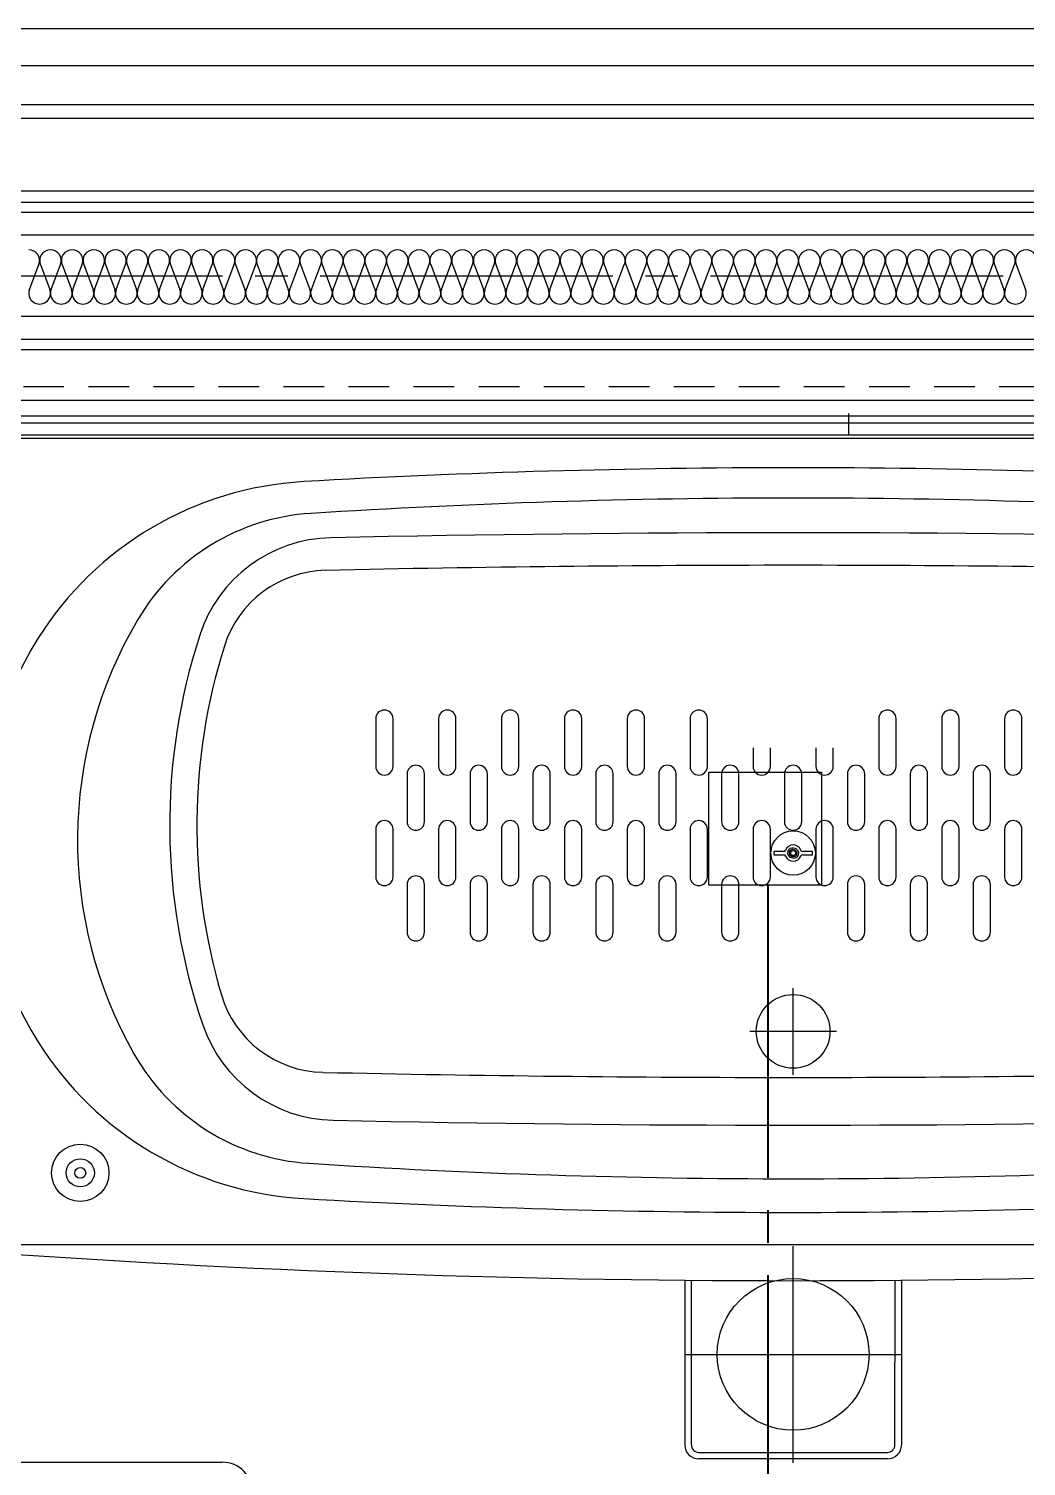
# Model space of a CAD drawing. Header units: millimetres. Extents: x 8300 to 125598, y -10383 to 40000.
# Drawn here: x 42380 to 43300, y 18852 to 20178 of the extents above; entities that cross this region are included whole.
import ezdxf

# ---------------------------------------------------------------- set-up
doc = ezdxf.new("R2010")
doc.units = ezdxf.units.MM
doc.header["$LTSCALE"] = 300
doc.linetypes.add('CADEWA_LINE5', pattern=[1.2, 0.9, -0.1, 0.1, -0.1])
doc.linetypes.add('DASH-S', pattern=[0.2, 0.125, -0.075])
doc.layers.add('E配T_その他－１', color=7, linetype='CONTINUOUS')
doc.layers.add('K建0_壁', color=7, linetype='CONTINUOUS')

# ---------------------------------------------------------------- blocks, each defined once
blk = doc.blocks.new('ZGroup227', base_point=(43059.1, 19440))
at = {"layer": 'E配T_その他－１', "color": 6, "linetype": 'Continuous', "lineweight": 30}
for p, q in [((43007.1, 19492), (43111.1, 19492)), ((43007.1, 19388), (43007.1, 19492)), ((43111.1, 19492), (43111.1, 19388)), ((43111.1, 19388), (43007.1, 19388))]:
    blk.add_line(p, q, dxfattribs=at)
blk = doc.blocks.new('ZGroup326', base_point=(43575.7, 19067.5))
at = {"layer": 'E配T_その他－１', "color": 1, "linetype": 'CADEWA_LINE5', "lineweight": 40}
for p, q in [((43061.8, 19388), (43061.8, 18807)), ((43121.8, 18747), (44089.7, 18747))]:
    blk.add_line(p, q, dxfattribs=at)
blk.add_arc((43121.8, 18807), 60, 180, 270, dxfattribs=at)

msp = doc.modelspace()

# ---------------------------------------------------------------- linework, layer by layer
at = {"layer": 'K建0_壁', "color": 250, "linetype": 'Continuous', "lineweight": -3}
for p, q in [((41832, 20108), (44054, 20108)), ((41832, 20095.5), (44066.5, 20095.5)), ((41832, 20028.5), (44133.5, 20028.5)), ((44158.5, 20008.5), (41841.5, 20008.5)), ((44137.5, 19987.5), (41862.5, 19987.5)), ((42380.7, 19937.5), (42389.3, 19960.4)), ((42390.7, 19960.4), (42399.3, 19937.5)), ((42400.7, 19937.5), (42409.3, 19960.4)), ((42410.7, 19960.4), (42419.3, 19937.5)), ((42420.7, 19937.5), (42429.3, 19960.4)), ((42430.7, 19960.4), (42439.3, 19937.5)), ((42440.7, 19937.5), (42449.3, 19960.4)), ((42450.7, 19960.4), (42459.3, 19937.5)), ((42460.7, 19937.5), (42469.3, 19960.4)), ((42470.7, 19960.4), (42479.3, 19937.5)), ((42480.7, 19937.5), (42489.3, 19960.4)), ((42490.7, 19960.4), (42499.3, 19937.5)), ((42500.7, 19937.5), (42509.3, 19960.4)), ((42510.7, 19960.4), (42519.3, 19937.5)), ((42520.7, 19937.5), (42529.3, 19960.4)), ((42530.7, 19960.4), (42539.3, 19937.5)), ((42540.7, 19937.5), (42549.3, 19960.4)), ((42550.7, 19960.4), (42559.3, 19937.5)), ((42560.7, 19937.5), (42569.3, 19960.4)), ((42570.7, 19960.4), (42579.3, 19937.5)), ((42580.7, 19937.5), (42589.3, 19960.4)), ((42590.7, 19960.4), (42599.3, 19937.5)), ((42600.7, 19937.5), (42609.3, 19960.4)), ((42610.7, 19960.4), (42619.3, 19937.5)), ((42620.7, 19937.5), (42629.3, 19960.4)), ((42630.7, 19960.4), (42639.3, 19937.5)), ((42640.7, 19937.5), (42649.3, 19960.4)), ((42650.7, 19960.4), (42659.3, 19937.5)), ((42660.7, 19937.5), (42669.3, 19960.4)), ((42670.7, 19960.4), (42679.3, 19937.5)), ((42680.7, 19937.5), (42689.3, 19960.4)), ((42690.7, 19960.4), (42699.3, 19937.5)), ((42700.7, 19937.5), (42709.3, 19960.4)), ((42710.7, 19960.4), (42719.3, 19937.5)), ((42720.7, 19937.5), (42729.3, 19960.4)), ((42730.7, 19960.4), (42739.3, 19937.5)), ((42740.7, 19937.5), (42749.3, 19960.4)), ((42750.7, 19960.4), (42759.3, 19937.5)), ((42760.7, 19937.5), (42769.3, 19960.4)), ((42770.7, 19960.4), (42779.3, 19937.5)), ((42780.7, 19937.5), (42789.3, 19960.4)), ((42790.7, 19960.4), (42799.3, 19937.5)), ((42800.7, 19937.5), (42809.3, 19960.4)), ((42810.7, 19960.4), (42819.3, 19937.5)), ((42820.7, 19937.5), (42829.3, 19960.4)), ((42830.7, 19960.4), (42839.3, 19937.5)), ((42840.7, 19937.5), (42849.3, 19960.4)), ((42850.7, 19960.4), (42859.3, 19937.5)), ((42860.7, 19937.5), (42869.3, 19960.4)), ((42870.7, 19960.4), (42879.3, 19937.5)), ((42880.7, 19937.5), (42889.3, 19960.4)), ((42890.7, 19960.4), (42899.3, 19937.5)), ((42900.7, 19937.5), (42909.3, 19960.4)), ((42910.7, 19960.4), (42919.3, 19937.5)), ((42920.7, 19937.5), (42929.3, 19960.4)), ((42930.7, 19960.4), (42939.3, 19937.5)), ((42940.7, 19937.5), (42949.3, 19960.4)), ((42950.7, 19960.4), (42959.3, 19937.5)), ((42960.7, 19937.5), (42969.3, 19960.4)), ((42970.7, 19960.4), (42979.3, 19937.5)), ((42980.7, 19937.5), (42989.3, 19960.4)), ((42990.7, 19960.4), (42999.3, 19937.5)), ((43000.7, 19937.5), (43009.3, 19960.4)), ((43010.7, 19960.4), (43019.3, 19937.5)), ((43020.7, 19937.5), (43029.3, 19960.4)), ((43030.7, 19960.4), (43039.3, 19937.5)), ((43040.7, 19937.5), (43049.3, 19960.4)), ((43050.7, 19960.4), (43059.3, 19937.5)), ((43060.7, 19937.5), (43069.3, 19960.4)), ((43070.7, 19960.4), (43079.3, 19937.5)), ((43080.7, 19937.5), (43089.3, 19960.4)), ((43090.7, 19960.4), (43099.3, 19937.5)), ((43100.7, 19937.5), (43109.3, 19960.4)), ((43110.7, 19960.4), (43119.3, 19937.5)), ((43120.7, 19937.5), (43129.3, 19960.4)), ((43130.7, 19960.4), (43139.3, 19937.5)), ((43140.7, 19937.5), (43149.3, 19960.4)), ((43150.7, 19960.4), (43159.3, 19937.5)), ((43160.7, 19937.5), (43169.3, 19960.4)), ((43170.7, 19960.4), (43179.3, 19937.5)), ((43180.7, 19937.5), (43189.3, 19960.4)), ((43190.7, 19960.4), (43199.3, 19937.5)), ((43200.7, 19937.5), (43209.3, 19960.4)), ((43210.7, 19960.4), (43219.3, 19937.5)), ((43220.7, 19937.5), (43229.3, 19960.4)), ((43230.7, 19960.4), (43239.3, 19937.5)), ((43240.7, 19937.5), (43249.3, 19960.4)), ((43250.7, 19960.4), (43259.3, 19937.5)), ((43260.7, 19937.5), (43269.3, 19960.4)), ((43270.7, 19960.4), (43279.3, 19937.5)), ((43280.7, 19937.5), (43289.3, 19960.4)), ((43290.7, 19960.4), (43299.3, 19937.5)), ((44062.5, 19912.5), (41937.5, 19912.5)), ((41958.5, 19891.5), (44041.5, 19891.5)), ((43917, 19835), (42253, 19835)), ((43897.5, 19820.5), (42272.5, 19820.5)), ((42285.4, 19814.5), (43884.6, 19814.5)), ((43136.4, 19803), (43136.4, 19823)), ((43885, 19803), (42285, 19803)), ((43877, 19800), (42293, 19800)), ((42700, 19541.5), (42700, 19497.5)), ((42716, 19497.5), (42716, 19541.5)), ((42758, 19541.5), (42758, 19497.5)), ((42774, 19497.5), (42774, 19541.5)), ((42816, 19541.5), (42816, 19497.5)), ((42832, 19497.5), (42832, 19541.5)), ((42874, 19541.5), (42874, 19497.5)), ((42890, 19497.5), (42890, 19541.5)), ((42932, 19541.5), (42932, 19497.5)), ((42948, 19497.5), (42948, 19541.5)), ((42990, 19541.5), (42990, 19497.5)), ((43006, 19497.5), (43006, 19541.5)), ((43164, 19541.5), (43164, 19497.5)), ((43180, 19497.5), (43180, 19541.5)), ((43222, 19541.5), (43222, 19497.5)), ((43238, 19497.5), (43238, 19541.5)), ((43280, 19541.5), (43280, 19497.5)), ((43296, 19497.5), (43296, 19541.5)), ((43048, 19514.5), (43048, 19497.5)), ((43064, 19497.5), (43064, 19514.5)), ((43106, 19514.5), (43106, 19497.5)), ((43122, 19497.5), (43122, 19514.5)), ((42729, 19490.5), (42729, 19446.5)), ((42745, 19446.5), (42745, 19490.5)), ((42787, 19490.5), (42787, 19446.5)), ((42803, 19446.5), (42803, 19490.5)), ((42845, 19490.5), (42845, 19446.5)), ((42861, 19446.5), (42861, 19490.5)), ((42903, 19490.5), (42903, 19446.5)), ((42919, 19446.5), (42919, 19490.5)), ((42961, 19490.5), (42961, 19446.5)), ((42977, 19446.5), (42977, 19490.5)), ((43019, 19490.5), (43019, 19446.5)), ((43035, 19446.5), (43035, 19490.5)), ((43077, 19490.5), (43077, 19446.5)), ((43093, 19446.5), (43093, 19490.5)), ((43135, 19490.5), (43135, 19446.5)), ((43151, 19446.5), (43151, 19490.5)), ((43193, 19490.5), (43193, 19446.5)), ((43209, 19446.5), (43209, 19490.5)), ((43251, 19490.5), (43251, 19446.5)), ((43267, 19446.5), (43267, 19490.5)), ((42700, 19439.5), (42700, 19395.5)), ((42716, 19395.5), (42716, 19439.5)), ((42758, 19439.5), (42758, 19395.5)), ((42774, 19395.5), (42774, 19439.5)), ((42816, 19439.5), (42816, 19395.5)), ((42832, 19395.5), (42832, 19439.5)), ((42874, 19439.5), (42874, 19395.5)), ((42890, 19395.5), (42890, 19439.5)), ((42932, 19439.5), (42932, 19395.5)), ((42948, 19395.5), (42948, 19439.5)), ((42990, 19439.5), (42990, 19395.5)), ((43006, 19395.5), (43006, 19439.5)), ((43048, 19439.5), (43048, 19395.5)), ((43064, 19395.5), (43064, 19439.5)), ((43106, 19439.5), (43106, 19395.5)), ((43122, 19395.5), (43122, 19439.5)), ((43164, 19439.5), (43164, 19395.5)), ((43180, 19395.5), (43180, 19439.5)), ((43222, 19439.5), (43222, 19395.5)), ((43238, 19395.5), (43238, 19439.5)), ((43280, 19439.5), (43280, 19395.5)), ((43296, 19395.5), (43296, 19439.5)), ((43067.1, 19419), (43067.1, 19416)), ((43076.2, 19419), (43067.1, 19419)), ((43067.1, 19416), (43076.2, 19416)), ((43086.4, 19420.3), (43085.2, 19420.6)), ((43086.9, 19421.6), (43085.4, 19422)), ((43102.9, 19419), (43093.8, 19419)), ((43093.8, 19416), (43102.9, 19416)), ((43102.9, 19416), (43102.9, 19419)), ((43083.1, 19413.4), (43084.6, 19413)), ((43083.6, 19414.7), (43084.8, 19414.4)), ((42729, 19388.5), (42729, 19344.5)), ((42745, 19344.5), (42745, 19388.5)), ((42787, 19388.5), (42787, 19344.5)), ((42803, 19344.5), (42803, 19388.5)), ((42845, 19388.5), (42845, 19344.5)), ((42861, 19344.5), (42861, 19388.5)), ((42903, 19388.5), (42903, 19344.5)), ((42919, 19344.5), (42919, 19388.5)), ((42961, 19388.5), (42961, 19344.5)), ((42977, 19344.5), (42977, 19388.5)), ((43019, 19388.5), (43019, 19344.5)), ((43035, 19344.5), (43035, 19388.5)), ((43135, 19388.5), (43135, 19344.5)), ((43151, 19344.5), (43151, 19388.5)), ((43193, 19388.5), (43193, 19344.5)), ((43209, 19344.5), (43209, 19388.5)), ((43251, 19388.5), (43251, 19344.5)), ((43267, 19344.5), (43267, 19388.5)), ((43085, 19219), (43085, 19293)), ((43125, 19253), (43045, 19253)), ((43085, 19213), (43085, 19219)), ((43882, 19056), (42288, 19056)), ((43085, 18955), (43085, 19055)), ((42985.1, 19023.5), (42985.1, 18871.4)), ((42991, 19023.4), (42991.1, 18871.6)), ((42991, 19023.4), (42991.1, 18871.6)), ((43178.9, 18871.6), (43179, 19023.4)), ((43184.9, 19023.5), (43184.9, 18871.4)), ((42985, 18955), (43085, 18955)), ((43085, 18955), (43185, 18955)), ((43085, 18855), (43085, 18955)), ((42998.1, 18864.6), (43171.9, 18864.6)), ((43171.9, 18858.7), (42998.1, 18858.7)), ((42354.3, 18855.5), (42558.4, 18855.5))]:
    msp.add_line(p, q, dxfattribs=at)
at = {"layer": 'K建0_壁', "color": 250, "linetype": 'Continuous', "lineweight": -3, "ltscale": 0.3}
for p, q in [((41832, 20018), (44168, 20018)), ((41968, 19882), (44032, 19882))]:
    msp.add_line(p, q, dxfattribs=at)
at = {"layer": 'K建0_壁', "color": 250, "linetype": 'CADEWA_LINE5', "lineweight": -3}
msp.add_line((40488.8, 19950), (44168, 19950), dxfattribs=at)
at = {"layer": 'K建0_壁', "color": 250, "linetype": 'Continuous', "lineweight": -3}
msp.add_lwpolyline([(44006.8, 20178), (41880, 20178), (41880, 20144), (44006.8, 20144)], dxfattribs=at)
at = {"layer": 'K建0_壁', "color": 250, "linetype": 'DASH-S', "lineweight": -3}
msp.add_lwpolyline([(43930, 19848), (43930, 17758), (42195, 17758), (42195, 19848)], close=True, dxfattribs=at)
at = {"layer": 'K建0_壁', "color": 250, "linetype": 'Continuous', "lineweight": -3}
for centre, radius in [((43085, 19417.5), 20.5), ((43085, 19417.5), 2.28), ((43085, 19253), 34), ((42427.5, 19122.5), 26.5), ((42427.5, 19122.5), 13), ((42427.5, 19122.5), 5), ((43085, 18955), 70)]:
    msp.add_circle(centre, radius, dxfattribs=at)
for centre, radius, start, end in [((42380, 19964), 10, 339.2034, 90), ((42400, 19964), 10, 90, 200.7966), ((42400, 19964), 10, 339.2034, 90), ((42420, 19964), 10, 90, 200.7966), ((42420, 19964), 10, 339.2034, 90), ((42440, 19964), 10, 90, 200.7966), ((42440, 19964), 10, 339.2034, 90), ((42460, 19964), 10, 90, 200.7966), ((42460, 19964), 10, 339.2034, 90), ((42480, 19964), 10, 90, 200.7966), ((42480, 19964), 10, 339.2034, 90), ((42500, 19964), 10, 90, 200.7966), ((42500, 19964), 10, 339.2034, 90), ((42520, 19964), 10, 90, 200.7966), ((42520, 19964), 10, 339.2034, 90), ((42540, 19964), 10, 90, 200.7966), ((42540, 19964), 10, 339.2034, 90), ((42560, 19964), 10, 90, 200.7966), ((42560, 19964), 10, 339.2034, 90), ((42580, 19964), 10, 90, 200.7966), ((42580, 19964), 10, 339.2034, 90), ((42600, 19964), 10, 90, 200.7966), ((42600, 19964), 10, 339.2034, 90), ((42620, 19964), 10, 90, 200.7966), ((42620, 19964), 10, 339.2034, 90), ((42640, 19964), 10, 90, 200.7966), ((42640, 19964), 10, 339.2034, 90), ((42660, 19964), 10, 90, 200.7966), ((42660, 19964), 10, 339.2034, 90), ((42680, 19964), 10, 90, 200.7966), ((42680, 19964), 10, 339.2034, 90), ((42700, 19964), 10, 90, 200.7966), ((42700, 19964), 10, 339.2034, 90), ((42720, 19964), 10, 90, 200.7966), ((42720, 19964), 10, 339.2034, 90), ((42740, 19964), 10, 90, 200.7966), ((42740, 19964), 10, 339.2034, 90), ((42760, 19964), 10, 90, 200.7966), ((42760, 19964), 10, 339.2034, 90), ((42780, 19964), 10, 90, 200.7966), ((42780, 19964), 10, 339.2034, 90), ((42800, 19964), 10, 90, 200.7966), ((42800, 19964), 10, 339.2034, 90), ((42820, 19964), 10, 90, 200.7966), ((42820, 19964), 10, 339.2034, 90), ((42840, 19964), 10, 90, 200.7966), ((42840, 19964), 10, 339.2034, 90), ((42860, 19964), 10, 90, 200.7966), ((42860, 19964), 10, 339.2034, 90), ((42880, 19964), 10, 90, 200.7966), ((42880, 19964), 10, 339.2034, 90), ((42900, 19964), 10, 90, 200.7966), ((42900, 19964), 10, 339.2034, 90), ((42920, 19964), 10, 90, 200.7966), ((42920, 19964), 10, 339.2034, 90), ((42940, 19964), 10, 90, 200.7966), ((42940, 19964), 10, 339.2034, 90), ((42960, 19964), 10, 90, 200.7966), ((42960, 19964), 10, 339.2034, 90), ((42980, 19964), 10, 90, 200.7966), ((42980, 19964), 10, 339.2034, 90), ((43000, 19964), 10, 90, 200.7966), ((43000, 19964), 10, 339.2034, 90), ((43020, 19964), 10, 90, 200.7966), ((43020, 19964), 10, 339.2034, 90), ((43040, 19964), 10, 90, 200.7966), ((43040, 19964), 10, 339.2034, 90), ((43060, 19964), 10, 90, 200.7966), ((43060, 19964), 10, 339.2034, 90), ((43080, 19964), 10, 90, 200.7966), ((43080, 19964), 10, 339.2034, 90), ((43100, 19964), 10, 90, 200.7966), ((43100, 19964), 10, 339.2034, 90), ((43120, 19964), 10, 90, 200.7966), ((43120, 19964), 10, 339.2034, 90), ((43140, 19964), 10, 90, 200.7966), ((43140, 19964), 10, 339.2034, 90), ((43160, 19964), 10, 90, 200.7966), ((43160, 19964), 10, 339.2034, 90), ((43180, 19964), 10, 90, 200.7966), ((43180, 19964), 10, 339.2034, 90), ((43200, 19964), 10, 90, 200.7966), ((43200, 19964), 10, 339.2034, 90), ((43220, 19964), 10, 90, 200.7966), ((43220, 19964), 10, 339.2034, 90), ((43240, 19964), 10, 90, 200.7966), ((43240, 19964), 10, 339.2034, 90), ((43260, 19964), 10, 90, 200.7966), ((43260, 19964), 10, 339.2034, 90), ((43280, 19964), 10, 90, 200.7966), ((43280, 19964), 10, 339.2034, 90), ((43300, 19964), 10, 90, 200.7966), ((43300, 19964), 10, 339.2034, 90), ((42390, 19934), 10, 159.2034, 20.7966), ((42410, 19934), 10, 159.2034, 20.7966), ((42430, 19934), 10, 159.2034, 20.7966), ((42450, 19934), 10, 159.2034, 20.7966), ((42470, 19934), 10, 159.2034, 20.7966), ((42490, 19934), 10, 159.2034, 20.7966), ((42510, 19934), 10, 159.2034, 20.7966), ((42530, 19934), 10, 159.2034, 20.7966), ((42550, 19934), 10, 159.2034, 20.7966), ((42570, 19934), 10, 159.2034, 20.7966), ((42590, 19934), 10, 159.2034, 20.7966), ((42610, 19934), 10, 159.2034, 20.7966), ((42630, 19934), 10, 159.2034, 20.7966), ((42650, 19934), 10, 159.2034, 20.7966), ((42670, 19934), 10, 159.2034, 20.7966), ((42690, 19934), 10, 159.2034, 20.7966), ((42710, 19934), 10, 159.2034, 20.7966), ((42730, 19934), 10, 159.2034, 20.7966), ((42750, 19934), 10, 159.2034, 20.7966), ((42770, 19934), 10, 159.2034, 20.7966), ((42790, 19934), 10, 159.2034, 20.7966), ((42810, 19934), 10, 159.2034, 20.7966), ((42830, 19934), 10, 159.2034, 20.7966), ((42850, 19934), 10, 159.2034, 20.7966), ((42870, 19934), 10, 159.2034, 20.7966), ((42890, 19934), 10, 159.2034, 20.7966), ((42910, 19934), 10, 159.2034, 20.7966), ((42930, 19934), 10, 159.2034, 20.7966), ((42950, 19934), 10, 159.2034, 20.7966), ((42970, 19934), 10, 159.2034, 20.7966), ((42990, 19934), 10, 159.2034, 20.7966), ((43010, 19934), 10, 159.2034, 20.7966), ((43030, 19934), 10, 159.2034, 20.7966), ((43050, 19934), 10, 159.2034, 20.7966), ((43070, 19934), 10, 159.2034, 20.7966), ((43090, 19934), 10, 159.2034, 20.7966), ((43110, 19934), 10, 159.2034, 20.7966), ((43130, 19934), 10, 159.2034, 20.7966), ((43150, 19934), 10, 159.2034, 20.7966), ((43170, 19934), 10, 159.2034, 20.7966), ((43190, 19934), 10, 159.2034, 20.7966), ((43210, 19934), 10, 159.2034, 20.7966), ((43230, 19934), 10, 159.2034, 20.7966), ((43250, 19934), 10, 159.2034, 20.7966), ((43270, 19934), 10, 159.2034, 20.7966), ((43290, 19934), 10, 159.2034, 20.7966), ((43085, 11773), 8000, 86.76551, 93.23449), ((42651.1, 19450.7), 310, 93.2345, 147.9105), ((43085, 12745), 7000, 86.35605, 93.64395), ((42652.8, 19531.3), 200, 93.644, 149.4187), ((42661.4, 19578.5), 130, 91.2198, 162.0653), ((43085, -317), 20030, 88.78023, 91.21977), ((43085, -317), 20000, 88.76429, 91.23571), ((42655.8, 19578.4), 100, 91.2357, 162.4927), ((42825, 19429.5), 400, 149.4187, 209.5502), ((42685, 19429.5), 350, 147.9105, 212.0895), ((43080, 19443), 570, 162.0653, 198.8334), ((43085, 19443), 550, 162.4927, 196.502), ((42708, 19541.5), 8, 0, 180), ((42766, 19541.5), 8, 0, 180), ((42824, 19541.5), 8, 0, 180), ((42882, 19541.5), 8, 0, 180), ((42940, 19541.5), 8, 0, 180), ((42998, 19541.5), 8, 0, 180), ((43172, 19541.5), 8, 0, 180), ((43230, 19541.5), 8, 0, 180), ((43288, 19541.5), 8, 0, 180), ((42708, 19497.5), 8, 180, 0), ((42737, 19490.5), 8, 0, 180), ((42766, 19497.5), 8, 180, 0), ((42795, 19490.5), 8, 0, 180), ((42824, 19497.5), 8, 180, 0), ((42853, 19490.5), 8, 0, 180), ((42882, 19497.5), 8, 180, 0), ((42911, 19490.5), 8, 0, 180), ((42940, 19497.5), 8, 180, 0), ((42969, 19490.5), 8, 0, 180), ((42998, 19497.5), 8, 180, 0), ((43027, 19490.5), 8, 0, 180), ((43056, 19497.5), 8, 180, 0), ((43085, 19490.5), 8, 0, 180), ((43114, 19497.5), 8, 180, 0), ((43143, 19490.5), 8, 0, 180), ((43172, 19497.5), 8, 180, 0), ((43201, 19490.5), 8, 0, 180), ((43230, 19497.5), 8, 180, 0), ((43259, 19490.5), 8, 0, 180), ((43288, 19497.5), 8, 180, 0), ((42708, 19439.5), 8, 0, 180), ((42737, 19446.5), 8, 180, 0), ((42766, 19439.5), 8, 0, 180), ((42795, 19446.5), 8, 180, 0), ((42824, 19439.5), 8, 0, 180), ((42853, 19446.5), 8, 180, 0), ((42882, 19439.5), 8, 0, 180), ((42911, 19446.5), 8, 180, 0), ((42940, 19439.5), 8, 0, 180), ((42969, 19446.5), 8, 180, 0), ((42998, 19439.5), 8, 0, 180), ((43027, 19446.5), 8, 180, 0), ((43056, 19439.5), 8, 0, 180), ((43085, 19446.5), 8, 180, 0), ((43114, 19439.5), 8, 0, 180), ((43143, 19446.5), 8, 180, 0), ((43172, 19439.5), 8, 0, 180), ((43201, 19446.5), 8, 180, 0), ((43230, 19439.5), 8, 0, 180), ((43259, 19446.5), 8, 180, 0), ((43288, 19439.5), 8, 0, 180), ((43076.2, 19421), 2, 270, 338.3817), ((43076.2, 19414), 2, 21.6183, 90), ((43085, 19417.5), 7.5, 21.6183, 158.3817), ((43084.3, 19417.7), 4.47, 75, 255), ((43084.4, 19417.7), 3.02, 75, 255), ((43085.7, 19417.3), 4.47, 255, 75), ((43085.6, 19417.3), 3.02, 255, 75), ((43093.8, 19421), 2, 201.6183, 270), ((43093.8, 19414), 2, 90, 158.3817), ((43085, 19417.5), 7.5, 201.6183, 270), ((43085, 19417.5), 7.5, 270, 338.3817), ((42708, 19395.5), 8, 180, 0), ((42737, 19388.5), 8, 0, 180), ((42766, 19395.5), 8, 180, 0), ((42795, 19388.5), 8, 0, 180), ((42824, 19395.5), 8, 180, 0), ((42853, 19388.5), 8, 0, 180), ((42882, 19395.5), 8, 180, 0), ((42911, 19388.5), 8, 0, 180), ((42940, 19395.5), 8, 180, 0), ((42969, 19388.5), 8, 0, 180), ((42998, 19395.5), 8, 180, 0), ((43027, 19388.5), 8, 0, 180), ((43056, 19395.5), 8, 180, 0), ((43114, 19395.5), 8, 180, 0), ((43143, 19388.5), 8, 0, 180), ((43172, 19395.5), 8, 180, 0), ((43201, 19388.5), 8, 0, 180), ((43230, 19395.5), 8, 180, 0), ((43259, 19388.5), 8, 0, 180), ((43288, 19395.5), 8, 180, 0), ((42737, 19344.5), 8, 180, 0), ((42795, 19344.5), 8, 180, 0), ((42853, 19344.5), 8, 180, 0), ((42911, 19344.5), 8, 180, 0), ((42969, 19344.5), 8, 180, 0), ((43027, 19344.5), 8, 180, 0), ((43143, 19344.5), 8, 180, 0), ((43201, 19344.5), 8, 180, 0), ((43259, 19344.5), 8, 180, 0), ((42653.5, 19315.2), 100, 196.502, 268.7576), ((42663.6, 19301), 130, 198.8334, 268.7874), ((42651.1, 19408.3), 310, 212.0895, 266.7655), ((42651, 19330.9), 200, 209.5502, 266.3408), ((43085, 39210.5), 20000, 268.75764, 271.24236), ((43085, 39210.5), 20044, 268.78735, 271.21265), ((43085, 26117), 7000, 266.34082, 273.65918), ((43085, 27086), 8000, 266.76551, 273.20342), ((43085, 29624.8), 10601.8, 265.69881, 274.30119), ((42997.9, 18871.4), 12.8, 180.0055, 270.8974), ((42998.1, 18871.6), 6.99, 179.9899, 270), ((43171.9, 18871.6), 6.99, 270, 0.0101), ((43172.1, 18871.4), 12.8, 269.1026, 359.9945), ((42558.4, 18827.2), 28.3, 0, 90)]:
    msp.add_arc(centre, radius, start, end, dxfattribs=at)

# ---------------------------------------------------------------- block references
at = {"layer": 'E配T_その他－１', "linetype": 'Continuous', "lineweight": 30}
msp.add_blockref('ZGroup227', (43059.1, 19440), dxfattribs=at)
at = {"layer": 'E配T_その他－１', "linetype": 'Continuous', "lineweight": -3}
msp.add_blockref('ZGroup326', (43575.7, 19067.5), dxfattribs=at)

doc.saveas('drawing.dxf')
